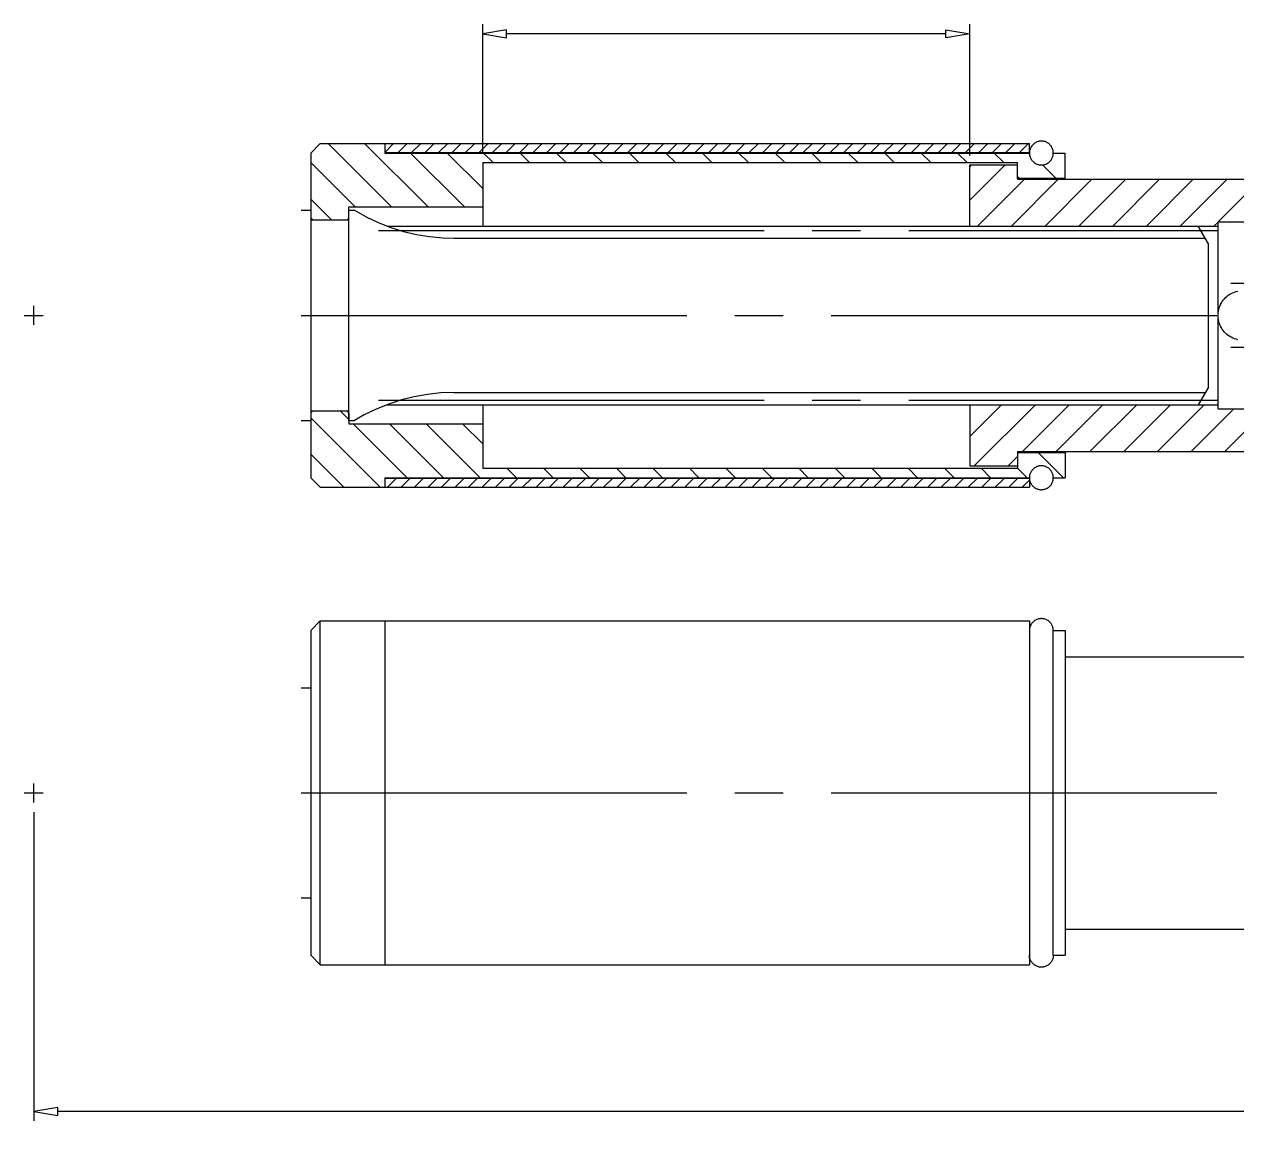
# Model space of a CAD drawing. Extents: x 0.1 to 49.5, y 18.9 to 51.2.
# Drawn here: x 0.13 to 31.58, y 18.86 to 48.08 of the extents above; entities that cross this region are included whole.
import ezdxf

# ---------------------------------------------------------------- set-up
doc = ezdxf.new("R2010")
doc.units = 0
doc.linetypes.add('1', pattern=[13.75, 10, -1.25, 1.25, -1.25])
doc.layers.get('0').update_dxf_attribs({"linetype": 'CONTINUOUS'})

msp = doc.modelspace()

# ---------------------------------------------------------------- linework, layer by layer
at = {"color": 3}
for points in [[(12.021, 44.742), (12.021, 48.082)], [(12.64, 47.731), (12.64, 47.938), (12.021, 47.834), (12.021, 47.834), (12.64, 47.731)], [(24.036, 47.834), (12.64, 47.834)], [(24.036, 47.731), (24.036, 47.938), (24.655, 47.834), (24.655, 47.834), (24.036, 47.731)], [(24.655, 44.68), (24.655, 48.082)], [(0.377, 27.648), (0.377, 19.633)], [(0.996, 19.777), (0.996, 19.984), (0.377, 19.88), (0.377, 19.88), (0.996, 19.777)], [(44.326, 19.88), (0.996, 19.88)]]:
    msp.add_lwpolyline(points, dxfattribs=at)
at = {"color": 2, "const_width": 0.000000248}
for points in [[(18.338, 47.258), (18.334, 47.162), (18.324, 47.08), (18.306, 47.011), (18.282, 46.953), (18.25, 46.905), (18.212, 46.866), (18.167, 46.838), (18.115, 46.821), (18.055, 46.815), (18.011, 46.818), (17.97, 46.828), (17.933, 46.843), (17.9, 46.865), (17.871, 46.892), (17.846, 46.924), (17.825, 46.962), (17.807, 47.005), (17.792, 47.053), (17.781, 47.11), (17.775, 47.178), (17.773, 47.258), (17.776, 47.353), (17.786, 47.435), (17.804, 47.504), (17.828, 47.562), (17.859, 47.61), (17.898, 47.649), (17.943, 47.678), (17.995, 47.695), (18.055, 47.7), (18.133, 47.69), (18.199, 47.661), (18.252, 47.611), (18.3, 47.523), (18.328, 47.406), (18.338, 47.258)], [(18.229, 47.258), (18.223, 47.385), (18.206, 47.479), (18.179, 47.542), (18.143, 47.582), (18.102, 47.605), (18.055, 47.613), (18.009, 47.605), (17.968, 47.581), (17.932, 47.542), (17.904, 47.479), (17.887, 47.384), (17.882, 47.258), (17.887, 47.131), (17.904, 47.036), (17.932, 46.974), (17.968, 46.934), (18.009, 46.911), (18.056, 46.903), (18.102, 46.91), (18.141, 46.931), (18.174, 46.965), (18.204, 47.033), (18.222, 47.131), (18.229, 47.258)], [(19.012, 47.459), (18.9, 47.449), (18.888, 47.499), (18.869, 47.54), (18.842, 47.572), (18.81, 47.595), (18.774, 47.608), (18.733, 47.613), (18.684, 47.606), (18.641, 47.587), (18.603, 47.555), (18.573, 47.512), (18.556, 47.461), (18.55, 47.401), (18.555, 47.345), (18.572, 47.297), (18.601, 47.257), (18.638, 47.228), (18.683, 47.211), (18.735, 47.205), (18.768, 47.207), (18.799, 47.215), (18.828, 47.228), (18.853, 47.245), (18.875, 47.266), (18.893, 47.289), (18.993, 47.276), (18.909, 46.83), (18.478, 46.83), (18.478, 46.932), (18.824, 46.932), (18.87, 47.165), (18.817, 47.135), (18.763, 47.117), (18.706, 47.111), (18.635, 47.12), (18.571, 47.146), (18.515, 47.189), (18.471, 47.247), (18.445, 47.314), (18.437, 47.392), (18.444, 47.467), (18.467, 47.534), (18.505, 47.595), (18.568, 47.654), (18.644, 47.689), (18.733, 47.7), (18.807, 47.693), (18.871, 47.671), (18.926, 47.634), (18.969, 47.585), (18.997, 47.527), (19.012, 47.459)], [(18.699, 40.243), (18.699, 40.346), (19.247, 40.346), (19.246, 40.32), (19.243, 40.295), (19.235, 40.271), (19.219, 40.232), (19.196, 40.194), (19.168, 40.156), (19.133, 40.116), (19.089, 40.072), (19.035, 40.024), (18.955, 39.952), (18.894, 39.89), (18.853, 39.839), (18.826, 39.795), (18.81, 39.752), (18.805, 39.711), (18.81, 39.671), (18.824, 39.635), (18.848, 39.604), (18.88, 39.58), (18.918, 39.565), (18.961, 39.56), (19.007, 39.565), (19.046, 39.581), (19.079, 39.606), (19.103, 39.641), (19.118, 39.684), (19.123, 39.735), (19.228, 39.723), (19.214, 39.648), (19.187, 39.586), (19.147, 39.536), (19.095, 39.5), (19.032, 39.479), (18.959, 39.472), (18.885, 39.479), (18.822, 39.503), (18.77, 39.541), (18.731, 39.591), (18.708, 39.649), (18.701, 39.713), (18.703, 39.748), (18.71, 39.782), (18.721, 39.816), (18.737, 39.85), (18.76, 39.886), (18.788, 39.922), (18.827, 39.964), (18.879, 40.015), (18.945, 40.075), (18.999, 40.124), (19.038, 40.16), (19.063, 40.185), (19.079, 40.204), (19.094, 40.224), (19.106, 40.243), (18.699, 40.243)], [(19.552, 40.346), (19.552, 40.137), (19.912, 40.137), (19.912, 40.039), (19.533, 39.475), (19.45, 39.475), (19.45, 40.039), (19.338, 40.039), (19.338, 40.137), (19.45, 40.137), (19.45, 40.346), (19.552, 40.346)], [(20.366, 39.874), (20.404, 39.855), (20.436, 39.832), (20.46, 39.804), (20.476, 39.772), (20.487, 39.736), (20.49, 39.696), (20.483, 39.636), (20.461, 39.583), (20.425, 39.536), (20.377, 39.5), (20.319, 39.479), (20.252, 39.472), (20.184, 39.479), (20.126, 39.501), (20.077, 39.538), (20.041, 39.585), (20.019, 39.639), (20.011, 39.699), (20.015, 39.738), (20.025, 39.773), (20.041, 39.804), (20.065, 39.832), (20.096, 39.855), (20.133, 39.874), (20.086, 39.895), (20.048, 39.923), (20.017, 39.958), (19.995, 39.999), (19.982, 40.045), (19.977, 40.097), (19.986, 40.167), (20.011, 40.23), (20.052, 40.284), (20.108, 40.327), (20.174, 40.352), (20.25, 40.36), (20.327, 40.352), (20.393, 40.327), (20.448, 40.284), (20.49, 40.229), (20.515, 40.166), (20.523, 40.094), (20.519, 40.04), (20.505, 39.993), (20.482, 39.952), (20.451, 39.918), (20.412, 39.892), (20.366, 39.874)], [(20.419, 40.094), (20.417, 40.125), (20.41, 40.154), (20.398, 40.183), (20.382, 40.209), (20.362, 40.231), (20.337, 40.249), (20.309, 40.262), (20.28, 40.27), (20.249, 40.273), (20.203, 40.267), (20.163, 40.251), (20.129, 40.223), (20.102, 40.187), (20.087, 40.146), (20.081, 40.098), (20.087, 40.05), (20.103, 40.007), (20.13, 39.97), (20.166, 39.942), (20.206, 39.926), (20.253, 39.92), (20.298, 39.925), (20.337, 39.942), (20.372, 39.97), (20.398, 40.006), (20.414, 40.047), (20.419, 40.094)], [(21.166, 40.116), (21.064, 40.102), (21.05, 40.156), (21.03, 40.2), (21.004, 40.232), (20.974, 40.255), (20.94, 40.268), (20.902, 40.273), (20.856, 40.267), (20.816, 40.249), (20.78, 40.22), (20.753, 40.183), (20.736, 40.14), (20.731, 40.091), (20.736, 40.045), (20.751, 40.004), (20.777, 39.969), (20.81, 39.943), (20.849, 39.927), (20.893, 39.922), (20.914, 39.923), (20.938, 39.927), (20.965, 39.934), (20.954, 39.84), (20.947, 39.84), (20.942, 39.841), (20.937, 39.841), (20.895, 39.837), (20.856, 39.825), (20.82, 39.805), (20.791, 39.777), (20.774, 39.741), (20.768, 39.695), (20.772, 39.659), (20.785, 39.626), (20.806, 39.598), (20.834, 39.577), (20.866, 39.564), (20.904, 39.56), (20.941, 39.564), (20.974, 39.577), (21.003, 39.599), (21.026, 39.629), (21.043, 39.668), (21.054, 39.716), (21.156, 39.697), (21.138, 39.631), (21.11, 39.575), (21.071, 39.531), (21.023, 39.498), (20.968, 39.478), (20.906, 39.472), (20.862, 39.475), (20.82, 39.485), (20.781, 39.502), (20.746, 39.525), (20.717, 39.553), (20.694, 39.586), (20.677, 39.622), (20.667, 39.659), (20.664, 39.698), (20.667, 39.734), (20.676, 39.769), (20.692, 39.801), (20.715, 39.829), (20.743, 39.854), (20.778, 39.874), (20.732, 39.89), (20.694, 39.915), (20.664, 39.948), (20.641, 39.989), (20.627, 40.035), (20.623, 40.089), (20.632, 40.161), (20.658, 40.225), (20.702, 40.282), (20.759, 40.326), (20.826, 40.352), (20.902, 40.361), (20.971, 40.353), (21.031, 40.331), (21.083, 40.293), (21.125, 40.243), (21.152, 40.184), (21.166, 40.116)], [(21.275, 40.243), (21.275, 40.346), (21.823, 40.346), (21.822, 40.32), (21.818, 40.295), (21.811, 40.271), (21.795, 40.232), (21.772, 40.194), (21.744, 40.156), (21.709, 40.116), (21.665, 40.072), (21.611, 40.024), (21.531, 39.952), (21.47, 39.89), (21.429, 39.839), (21.402, 39.795), (21.386, 39.752), (21.381, 39.711), (21.386, 39.671), (21.4, 39.635), (21.424, 39.604), (21.456, 39.58), (21.494, 39.565), (21.537, 39.56), (21.583, 39.565), (21.622, 39.581), (21.655, 39.606), (21.679, 39.641), (21.694, 39.684), (21.699, 39.735), (21.804, 39.723), (21.79, 39.648), (21.763, 39.586), (21.723, 39.536), (21.671, 39.5), (21.608, 39.479), (21.535, 39.472), (21.461, 39.479), (21.398, 39.503), (21.346, 39.541), (21.307, 39.591), (21.284, 39.649), (21.277, 39.713), (21.279, 39.748), (21.286, 39.782), (21.297, 39.816), (21.313, 39.85), (21.336, 39.886), (21.364, 39.922), (21.403, 39.964), (21.455, 40.015), (21.521, 40.075), (21.575, 40.124), (21.614, 40.16), (21.639, 40.185), (21.655, 40.204), (21.67, 40.224), (21.682, 40.243), (21.275, 40.243)], [(22.439, 40.144), (22.341, 40.135), (22.33, 40.179), (22.315, 40.214), (22.294, 40.24), (22.268, 40.258), (22.238, 40.269), (22.204, 40.273), (22.174, 40.27), (22.146, 40.263), (22.122, 40.25), (22.099, 40.233), (22.08, 40.213), (22.064, 40.19), (22.049, 40.162), (22.037, 40.128), (22.026, 40.088), (22.017, 40.045), (22.012, 40.001), (22.01, 39.957), (22.01, 39.952), (22.011, 39.945), (22.011, 39.936), (22.034, 39.968), (22.062, 39.995), (22.094, 40.019), (22.131, 40.036), (22.169, 40.047), (22.209, 40.051), (22.274, 40.042), (22.332, 40.016), (22.383, 39.972), (22.423, 39.914), (22.446, 39.845), (22.454, 39.766), (22.446, 39.683), (22.421, 39.612), (22.38, 39.552), (22.326, 39.508), (22.264, 39.481), (22.194, 39.472), (22.141, 39.477), (22.092, 39.492), (22.046, 39.517), (22.005, 39.552), (21.971, 39.596), (21.944, 39.648), (21.925, 39.713), (21.913, 39.794), (21.909, 39.893), (21.913, 39.996), (21.925, 40.085), (21.944, 40.158), (21.97, 40.219), (22.005, 40.269), (22.046, 40.309), (22.094, 40.337), (22.148, 40.355), (22.206, 40.36), (22.267, 40.354), (22.32, 40.335), (22.365, 40.304), (22.401, 40.261), (22.425, 40.208), (22.439, 40.144)], [(19.552, 39.647), (19.812, 40.039), (19.552, 40.039), (19.552, 39.647)], [(22.022, 39.76), (22.027, 39.703), (22.043, 39.654), (22.069, 39.614), (22.102, 39.584), (22.14, 39.566), (22.181, 39.56), (22.224, 39.567), (22.264, 39.586), (22.299, 39.618), (22.327, 39.661), (22.344, 39.711), (22.35, 39.769), (22.344, 39.821), (22.328, 39.866), (22.302, 39.904), (22.268, 39.933), (22.228, 39.95), (22.184, 39.956), (22.14, 39.95), (22.101, 39.933), (22.068, 39.904), (22.043, 39.865), (22.027, 39.817), (22.022, 39.76)], [(20.386, 39.693), (20.382, 39.731), (20.369, 39.765), (20.348, 39.793), (20.32, 39.815), (20.288, 39.828), (20.25, 39.833), (20.213, 39.828), (20.181, 39.815), (20.153, 39.794), (20.132, 39.766), (20.12, 39.734), (20.116, 39.698), (20.12, 39.661), (20.133, 39.628), (20.154, 39.6), (20.182, 39.577), (20.215, 39.564), (20.251, 39.56), (20.288, 39.564), (20.32, 39.577), (20.348, 39.599), (20.369, 39.627), (20.382, 39.658), (20.386, 39.693)], [(18.699, 27.856), (18.699, 27.959), (19.247, 27.959), (19.246, 27.933), (19.243, 27.908), (19.235, 27.884), (19.219, 27.845), (19.196, 27.807), (19.168, 27.769), (19.133, 27.729), (19.089, 27.685), (19.035, 27.637), (18.955, 27.565), (18.894, 27.503), (18.853, 27.452), (18.826, 27.408), (18.81, 27.365), (18.805, 27.324), (18.81, 27.284), (18.824, 27.248), (18.848, 27.217), (18.88, 27.192), (18.918, 27.178), (18.961, 27.173), (19.007, 27.178), (19.046, 27.194), (19.079, 27.219), (19.103, 27.254), (19.118, 27.297), (19.123, 27.348), (19.228, 27.336), (19.214, 27.261), (19.187, 27.198), (19.147, 27.149), (19.095, 27.113), (19.032, 27.092), (18.959, 27.085), (18.885, 27.092), (18.822, 27.115), (18.77, 27.154), (18.731, 27.204), (18.708, 27.261), (18.701, 27.326), (18.703, 27.361), (18.71, 27.395), (18.721, 27.429), (18.737, 27.463), (18.76, 27.499), (18.788, 27.535), (18.827, 27.577), (18.879, 27.628), (18.945, 27.688), (18.999, 27.736), (19.038, 27.773), (19.063, 27.798), (19.079, 27.817), (19.094, 27.836), (19.106, 27.856), (18.699, 27.856)], [(19.552, 27.959), (19.552, 27.75), (19.912, 27.75), (19.912, 27.652), (19.533, 27.088), (19.45, 27.088), (19.45, 27.652), (19.338, 27.652), (19.338, 27.75), (19.45, 27.75), (19.45, 27.959), (19.552, 27.959)], [(20.366, 27.487), (20.404, 27.468), (20.436, 27.445), (20.46, 27.417), (20.476, 27.385), (20.487, 27.349), (20.49, 27.309), (20.483, 27.249), (20.461, 27.196), (20.425, 27.149), (20.377, 27.113), (20.319, 27.092), (20.252, 27.085), (20.184, 27.092), (20.126, 27.114), (20.077, 27.151), (20.041, 27.198), (20.019, 27.252), (20.011, 27.312), (20.015, 27.351), (20.025, 27.386), (20.041, 27.417), (20.065, 27.445), (20.096, 27.468), (20.133, 27.487), (20.086, 27.508), (20.048, 27.536), (20.017, 27.571), (19.995, 27.612), (19.982, 27.658), (19.977, 27.71), (19.986, 27.78), (20.011, 27.843), (20.052, 27.897), (20.108, 27.94), (20.174, 27.965), (20.25, 27.973), (20.327, 27.965), (20.393, 27.939), (20.448, 27.897), (20.49, 27.842), (20.515, 27.779), (20.523, 27.707), (20.519, 27.653), (20.505, 27.606), (20.482, 27.565), (20.451, 27.53), (20.412, 27.504), (20.366, 27.487)], [(20.419, 27.707), (20.417, 27.738), (20.41, 27.767), (20.398, 27.796), (20.382, 27.822), (20.362, 27.844), (20.337, 27.862), (20.309, 27.875), (20.28, 27.883), (20.249, 27.886), (20.203, 27.88), (20.163, 27.864), (20.129, 27.836), (20.102, 27.8), (20.087, 27.759), (20.081, 27.711), (20.087, 27.662), (20.103, 27.62), (20.13, 27.583), (20.166, 27.555), (20.206, 27.538), (20.253, 27.533), (20.298, 27.538), (20.337, 27.555), (20.372, 27.583), (20.398, 27.619), (20.414, 27.66), (20.419, 27.707)], [(21.166, 27.729), (21.064, 27.715), (21.05, 27.769), (21.03, 27.813), (21.004, 27.845), (20.974, 27.868), (20.94, 27.881), (20.902, 27.886), (20.856, 27.88), (20.816, 27.862), (20.78, 27.833), (20.753, 27.796), (20.736, 27.753), (20.731, 27.704), (20.736, 27.658), (20.751, 27.617), (20.777, 27.582), (20.81, 27.556), (20.849, 27.54), (20.893, 27.535), (20.914, 27.536), (20.938, 27.54), (20.965, 27.547), (20.954, 27.453), (20.947, 27.453), (20.942, 27.454), (20.937, 27.454), (20.895, 27.45), (20.856, 27.438), (20.82, 27.418), (20.791, 27.39), (20.774, 27.354), (20.768, 27.308), (20.772, 27.272), (20.785, 27.239), (20.806, 27.211), (20.834, 27.19), (20.866, 27.177), (20.904, 27.172), (20.941, 27.177), (20.974, 27.19), (21.003, 27.212), (21.026, 27.242), (21.043, 27.281), (21.054, 27.329), (21.156, 27.31), (21.138, 27.244), (21.11, 27.188), (21.071, 27.144), (21.023, 27.111), (20.968, 27.091), (20.906, 27.085), (20.862, 27.088), (20.82, 27.098), (20.781, 27.115), (20.746, 27.138), (20.717, 27.166), (20.694, 27.199), (20.677, 27.235), (20.667, 27.272), (20.664, 27.311), (20.667, 27.347), (20.676, 27.382), (20.692, 27.414), (20.715, 27.442), (20.743, 27.467), (20.778, 27.487), (20.732, 27.503), (20.694, 27.528), (20.664, 27.561), (20.641, 27.602), (20.627, 27.648), (20.623, 27.701), (20.632, 27.774), (20.658, 27.838), (20.702, 27.895), (20.759, 27.939), (20.826, 27.965), (20.902, 27.974), (20.971, 27.966), (21.031, 27.944), (21.083, 27.906), (21.125, 27.856), (21.152, 27.797), (21.166, 27.729)], [(21.275, 27.856), (21.275, 27.959), (21.823, 27.959), (21.822, 27.933), (21.818, 27.908), (21.811, 27.884), (21.795, 27.845), (21.772, 27.807), (21.744, 27.769), (21.709, 27.729), (21.665, 27.685), (21.611, 27.637), (21.531, 27.565), (21.47, 27.503), (21.429, 27.452), (21.402, 27.408), (21.386, 27.365), (21.381, 27.324), (21.386, 27.284), (21.4, 27.248), (21.424, 27.217), (21.456, 27.192), (21.494, 27.178), (21.537, 27.173), (21.583, 27.178), (21.622, 27.194), (21.655, 27.219), (21.679, 27.254), (21.694, 27.297), (21.699, 27.348), (21.804, 27.336), (21.79, 27.261), (21.763, 27.198), (21.723, 27.149), (21.671, 27.113), (21.608, 27.092), (21.535, 27.085), (21.461, 27.092), (21.398, 27.115), (21.346, 27.154), (21.307, 27.204), (21.284, 27.261), (21.277, 27.326), (21.279, 27.361), (21.286, 27.395), (21.297, 27.429), (21.313, 27.463), (21.336, 27.499), (21.364, 27.535), (21.403, 27.577), (21.455, 27.628), (21.521, 27.688), (21.575, 27.736), (21.614, 27.773), (21.639, 27.798), (21.655, 27.817), (21.67, 27.836), (21.682, 27.856), (21.275, 27.856)], [(22.439, 27.757), (22.341, 27.748), (22.33, 27.792), (22.315, 27.827), (22.294, 27.853), (22.268, 27.871), (22.238, 27.882), (22.204, 27.886), (22.174, 27.883), (22.146, 27.875), (22.122, 27.863), (22.099, 27.846), (22.08, 27.826), (22.064, 27.803), (22.049, 27.775), (22.037, 27.741), (22.026, 27.701), (22.017, 27.658), (22.012, 27.614), (22.01, 27.57), (22.01, 27.565), (22.011, 27.558), (22.011, 27.549), (22.034, 27.581), (22.062, 27.608), (22.094, 27.632), (22.131, 27.649), (22.169, 27.66), (22.209, 27.663), (22.274, 27.655), (22.332, 27.629), (22.383, 27.585), (22.423, 27.527), (22.446, 27.458), (22.454, 27.379), (22.446, 27.296), (22.421, 27.225), (22.38, 27.165), (22.326, 27.121), (22.264, 27.094), (22.194, 27.085), (22.141, 27.09), (22.092, 27.105), (22.046, 27.13), (22.005, 27.165), (21.971, 27.209), (21.944, 27.261), (21.925, 27.325), (21.913, 27.407), (21.909, 27.506), (21.913, 27.609), (21.925, 27.698), (21.944, 27.771), (21.97, 27.832), (22.005, 27.882), (22.046, 27.922), (22.094, 27.95), (22.148, 27.968), (22.206, 27.973), (22.267, 27.967), (22.32, 27.948), (22.365, 27.917), (22.401, 27.874), (22.425, 27.821), (22.439, 27.757)], [(19.552, 27.26), (19.812, 27.652), (19.552, 27.652), (19.552, 27.26)], [(20.386, 27.305), (20.382, 27.344), (20.369, 27.378), (20.348, 27.406), (20.32, 27.428), (20.288, 27.441), (20.25, 27.446), (20.213, 27.441), (20.181, 27.428), (20.153, 27.407), (20.132, 27.379), (20.12, 27.347), (20.116, 27.311), (20.12, 27.274), (20.133, 27.241), (20.154, 27.213), (20.182, 27.19), (20.215, 27.177), (20.251, 27.172), (20.288, 27.177), (20.32, 27.19), (20.348, 27.212), (20.369, 27.24), (20.382, 27.271), (20.386, 27.305)], [(22.022, 27.373), (22.027, 27.316), (22.043, 27.267), (22.069, 27.227), (22.102, 27.197), (22.14, 27.179), (22.181, 27.173), (22.224, 27.18), (22.264, 27.199), (22.299, 27.231), (22.327, 27.274), (22.344, 27.324), (22.35, 27.382), (22.344, 27.434), (22.328, 27.479), (22.302, 27.517), (22.268, 27.546), (22.228, 27.563), (22.184, 27.569), (22.14, 27.563), (22.101, 27.546), (22.068, 27.517), (22.043, 27.478), (22.027, 27.43), (22.022, 27.373)], [(22.406, 19.304), (22.402, 19.208), (22.392, 19.126), (22.374, 19.057), (22.35, 18.999), (22.318, 18.951), (22.28, 18.912), (22.235, 18.884), (22.183, 18.867), (22.123, 18.861), (22.078, 18.864), (22.038, 18.874), (22.001, 18.889), (21.968, 18.911), (21.939, 18.938), (21.914, 18.97), (21.892, 19.008), (21.875, 19.051), (21.86, 19.099), (21.849, 19.156), (21.843, 19.224), (21.84, 19.304), (21.844, 19.399), (21.854, 19.481), (21.872, 19.55), (21.896, 19.608), (21.927, 19.656), (21.965, 19.695), (22.011, 19.724), (22.063, 19.741), (22.123, 19.746), (22.201, 19.736), (22.266, 19.707), (22.32, 19.657), (22.368, 19.569), (22.396, 19.452), (22.406, 19.304)], [(22.296, 19.304), (22.291, 19.431), (22.274, 19.525), (22.246, 19.588), (22.211, 19.628), (22.169, 19.651), (22.123, 19.659), (22.077, 19.651), (22.036, 19.627), (22, 19.588), (21.972, 19.525), (21.955, 19.43), (21.95, 19.304), (21.955, 19.177), (21.972, 19.082), (22, 19.02), (22.036, 18.98), (22.077, 18.957), (22.124, 18.949), (22.17, 18.956), (22.209, 18.977), (22.241, 19.011), (22.272, 19.079), (22.29, 19.177), (22.296, 19.304)], [(22.916, 19.261), (22.956, 19.243), (22.989, 19.22), (23.014, 19.192), (23.032, 19.16), (23.042, 19.124), (23.046, 19.085), (23.038, 19.025), (23.016, 18.972), (22.978, 18.926), (22.927, 18.89), (22.867, 18.868), (22.797, 18.861), (22.726, 18.868), (22.665, 18.89), (22.614, 18.927), (22.576, 18.974), (22.553, 19.028), (22.545, 19.088), (22.548, 19.126), (22.559, 19.161), (22.576, 19.193), (22.601, 19.22), (22.633, 19.243), (22.673, 19.261), (22.624, 19.282), (22.583, 19.31), (22.551, 19.345), (22.528, 19.387), (22.514, 19.433), (22.509, 19.484), (22.518, 19.554), (22.544, 19.616), (22.588, 19.671), (22.646, 19.713), (22.715, 19.738), (22.795, 19.746), (22.875, 19.738), (22.944, 19.713), (23.002, 19.67), (23.046, 19.616), (23.072, 19.552), (23.081, 19.481), (23.076, 19.428), (23.062, 19.38), (23.038, 19.339), (23.005, 19.305), (22.964, 19.279), (22.916, 19.261)], [(22.971, 19.482), (22.969, 19.512), (22.962, 19.541), (22.95, 19.57), (22.933, 19.596), (22.912, 19.618), (22.886, 19.636), (22.856, 19.649), (22.826, 19.656), (22.794, 19.659), (22.746, 19.653), (22.704, 19.637), (22.668, 19.61), (22.64, 19.574), (22.624, 19.533), (22.618, 19.485), (22.624, 19.437), (22.641, 19.394), (22.669, 19.358), (22.706, 19.33), (22.749, 19.313), (22.797, 19.308), (22.845, 19.313), (22.886, 19.33), (22.922, 19.357), (22.949, 19.393), (22.966, 19.435), (22.971, 19.482)], [(23.352, 19.732), (23.459, 19.732), (23.459, 19.053), (23.487, 19.078), (23.521, 19.102), (23.559, 19.127), (23.6, 19.149), (23.637, 19.167), (23.672, 19.182), (23.672, 19.079), (23.615, 19.049), (23.562, 19.015), (23.515, 18.977), (23.475, 18.938), (23.444, 18.899), (23.421, 18.861), (23.352, 18.861), (23.352, 19.732)], [(22.937, 19.081), (22.933, 19.12), (22.919, 19.153), (22.897, 19.182), (22.868, 19.203), (22.834, 19.216), (22.794, 19.221), (22.756, 19.216), (22.722, 19.203), (22.694, 19.182), (22.672, 19.154), (22.659, 19.123), (22.654, 19.087), (22.659, 19.05), (22.672, 19.017), (22.695, 18.989), (22.724, 18.966), (22.758, 18.953), (22.796, 18.949), (22.834, 18.953), (22.868, 18.966), (22.897, 18.988), (22.919, 19.015), (22.932, 19.047), (22.937, 19.081)]]:
    msp.add_lwpolyline(points, dxfattribs=at)
at = {"color": 7}
for points in [[(7.561, 44.742), (7.809, 44.99)], [(7.809, 44.99), (26.204, 44.99)], [(9.481, 44.99), (9.481, 44.742)], [(26.204, 44.742), (26.204, 44.72), (26.207, 44.699), (26.21, 44.678), (26.216, 44.657), (26.222, 44.636), (26.231, 44.616), (26.24, 44.597), (26.251, 44.578), (26.263, 44.56), (26.276, 44.543), (26.291, 44.527), (26.306, 44.512), (26.323, 44.498), (26.34, 44.485), (26.359, 44.474), (26.378, 44.464), (26.397, 44.455), (26.418, 44.448), (26.438, 44.442), (26.46, 44.437), (26.481, 44.434), (26.503, 44.433), (26.524, 44.433), (26.546, 44.434), (26.567, 44.437), (26.588, 44.442), (26.609, 44.448), (26.629, 44.455), (26.649, 44.464), (26.668, 44.474), (26.687, 44.485), (26.704, 44.498), (26.721, 44.512), (26.736, 44.527), (26.751, 44.543), (26.764, 44.56), (26.776, 44.578), (26.787, 44.597), (26.796, 44.616), (26.804, 44.636), (26.811, 44.657), (26.816, 44.678), (26.82, 44.699), (26.822, 44.72), (26.823, 44.742), (26.822, 44.764), (26.82, 44.785), (26.816, 44.806), (26.811, 44.827), (26.804, 44.848), (26.796, 44.868), (26.787, 44.887), (26.776, 44.906), (26.764, 44.924), (26.751, 44.941), (26.736, 44.957), (26.721, 44.972), (26.704, 44.986), (26.687, 44.999), (26.668, 45.01), (26.649, 45.02), (26.629, 45.029), (26.609, 45.037), (26.588, 45.043), (26.567, 45.047), (26.546, 45.05), (26.524, 45.052), (26.503, 45.052), (26.481, 45.05), (26.46, 45.047), (26.438, 45.043), (26.418, 45.037), (26.397, 45.029), (26.378, 45.02), (26.359, 45.01), (26.34, 44.999), (26.323, 44.986), (26.306, 44.972), (26.291, 44.957), (26.276, 44.941), (26.263, 44.924), (26.251, 44.906), (26.24, 44.887), (26.231, 44.868), (26.222, 44.848), (26.216, 44.827), (26.21, 44.806), (26.207, 44.785), (26.204, 44.742)], [(26.204, 44.742), (26.204, 44.99)], [(7.561, 44.742), (7.561, 36.319)], [(9.481, 44.754), (26.204, 44.754)], [(9.481, 44.742), (26.204, 44.742)], [(26.823, 44.742), (27.133, 44.742)], [(27.133, 44.061), (27.133, 44.742)], [(12.021, 44.494), (25.894, 44.494)], [(12.021, 44.494), (12.021, 42.847)], [(24.655, 42.847), (24.655, 44.432)], [(24.655, 44.432), (25.894, 44.432)], [(25.894, 44.061), (25.894, 44.494)], [(25.894, 44.061), (25.894, 44.432)], [(25.894, 44.086), (27.133, 44.086)], [(25.894, 44.061), (44.202, 44.061)], [(7.313, 43.256), (7.561, 43.256)], [(8.552, 43.342), (12.021, 43.342)], [(8.552, 43.057), (8.552, 43.342)], [(8.552, 37.805), (8.552, 43.256)], [(8.552, 43.256), (8.699, 43.256)], [(8.699, 43.256), (9.001, 43.086), (9.313, 42.938), (9.636, 42.812), (9.966, 42.709), (10.302, 42.629), (10.643, 42.573), (10.988, 42.541), (11.277, 42.532)], [(7.611, 43.008), (7.561, 43.057)], [(7.561, 43.008), (8.552, 43.008)], [(8.552, 43.057), (8.503, 43.008)], [(9.54, 42.847), (30.584, 42.847)], [(30.849, 42.389), (30.584, 42.847)], [(30.584, 42.847), (31.097, 42.847)], [(31.097, 42.958), (43.484, 42.958)], [(31.097, 38.103), (31.097, 42.958)], [(11.277, 42.532), (30.766, 42.532)], [(30.849, 38.672), (30.849, 42.389)], [(31.607, 39.9), (31.563, 39.911), (31.52, 39.925), (31.479, 39.942), (31.438, 39.962), (31.399, 39.984), (31.362, 40.009), (31.327, 40.037), (31.293, 40.067), (31.262, 40.099), (31.233, 40.134), (31.207, 40.17), (31.183, 40.208), (31.162, 40.248), (31.144, 40.289), (31.128, 40.331), (31.116, 40.375), (31.106, 40.419), (31.1, 40.463), (31.097, 40.508), (31.097, 40.553), (31.1, 40.598), (31.106, 40.642), (31.116, 40.686), (31.128, 40.73), (31.144, 40.772), (31.162, 40.813), (31.183, 40.853), (31.207, 40.891), (31.233, 40.927), (31.262, 40.961), (31.293, 40.994), (31.327, 41.024), (31.362, 41.052), (31.399, 41.077), (31.438, 41.099), (31.479, 41.119), (31.52, 41.136), (31.563, 41.15), (31.607, 41.161)], [(11.277, 38.529), (10.932, 38.517), (10.588, 38.481), (10.247, 38.42), (9.912, 38.337), (9.583, 38.23), (9.262, 38.1), (8.951, 37.949), (8.699, 37.805)], [(11.277, 38.529), (30.766, 38.529)], [(30.849, 38.672), (30.584, 38.214)], [(9.54, 38.214), (30.584, 38.214)], [(12.021, 38.214), (12.021, 36.567)], [(24.655, 38.214), (24.655, 36.629)], [(30.584, 38.214), (31.097, 38.214)], [(31.097, 38.103), (43.484, 38.103)], [(7.313, 37.805), (7.561, 37.805)], [(7.561, 38.053), (8.552, 38.053)], [(7.611, 38.053), (7.561, 38.004)], [(8.552, 38.004), (8.503, 38.053)], [(8.552, 38.004), (8.552, 37.719)], [(8.552, 37.805), (8.699, 37.805)], [(8.552, 37.719), (12.021, 37.719)], [(25.894, 37), (25.894, 36.567)], [(25.894, 37), (44.202, 37)], [(25.894, 37), (25.894, 36.629)], [(25.894, 36.975), (27.133, 36.975)], [(27.133, 37), (27.133, 36.319)], [(12.021, 36.567), (25.894, 36.567)], [(24.655, 36.629), (25.894, 36.629)], [(26.204, 36.319), (26.204, 36.297), (26.207, 36.276), (26.21, 36.254), (26.216, 36.234), (26.222, 36.213), (26.231, 36.193), (26.24, 36.173), (26.251, 36.155), (26.263, 36.137), (26.276, 36.12), (26.291, 36.104), (26.306, 36.089), (26.323, 36.075), (26.34, 36.062), (26.359, 36.051), (26.378, 36.041), (26.397, 36.032), (26.418, 36.024), (26.438, 36.018), (26.46, 36.014), (26.481, 36.011), (26.503, 36.009), (26.524, 36.009), (26.546, 36.011), (26.567, 36.014), (26.588, 36.018), (26.609, 36.024), (26.629, 36.032), (26.649, 36.041), (26.668, 36.051), (26.687, 36.062), (26.704, 36.075), (26.721, 36.089), (26.736, 36.104), (26.751, 36.12), (26.764, 36.137), (26.776, 36.155), (26.787, 36.173), (26.796, 36.193), (26.804, 36.213), (26.811, 36.234), (26.816, 36.254), (26.82, 36.276), (26.822, 36.297), (26.823, 36.319), (26.822, 36.34), (26.82, 36.362), (26.816, 36.383), (26.811, 36.404), (26.804, 36.425), (26.796, 36.445), (26.787, 36.464), (26.776, 36.483), (26.764, 36.501), (26.751, 36.518), (26.736, 36.534), (26.721, 36.549), (26.704, 36.563), (26.687, 36.576), (26.668, 36.587), (26.649, 36.597), (26.629, 36.606), (26.609, 36.613), (26.588, 36.619), (26.567, 36.624), (26.546, 36.627), (26.524, 36.628), (26.503, 36.628), (26.481, 36.627), (26.46, 36.624), (26.438, 36.619), (26.418, 36.613), (26.397, 36.606), (26.378, 36.597), (26.359, 36.587), (26.34, 36.576), (26.323, 36.563), (26.306, 36.549), (26.291, 36.534), (26.276, 36.518), (26.263, 36.501), (26.251, 36.483), (26.24, 36.464), (26.231, 36.445), (26.222, 36.425), (26.216, 36.404), (26.21, 36.383), (26.207, 36.362), (26.204, 36.319)], [(7.809, 36.071), (7.561, 36.319)], [(9.481, 36.319), (26.204, 36.319)], [(9.481, 36.319), (9.481, 36.071)], [(9.481, 36.306), (26.204, 36.306)], [(26.204, 36.319), (26.204, 36.071)], [(26.823, 36.319), (27.133, 36.319)], [(7.809, 36.071), (26.204, 36.071)], [(7.561, 32.355), (7.809, 32.603)], [(7.809, 32.603), (26.204, 32.603)], [(7.809, 23.684), (7.809, 32.603)], [(9.481, 32.603), (9.481, 23.684)], [(26.823, 32.355), (26.822, 32.377), (26.82, 32.398), (26.816, 32.419), (26.811, 32.44), (26.804, 32.461), (26.796, 32.481), (26.787, 32.5), (26.776, 32.519), (26.764, 32.537), (26.751, 32.554), (26.736, 32.57), (26.721, 32.585), (26.704, 32.599), (26.687, 32.612), (26.668, 32.623), (26.649, 32.633), (26.629, 32.642), (26.609, 32.65), (26.588, 32.655), (26.567, 32.66), (26.546, 32.663), (26.524, 32.665), (26.503, 32.665), (26.481, 32.663), (26.46, 32.66), (26.438, 32.655), (26.418, 32.65), (26.397, 32.642), (26.378, 32.633), (26.359, 32.623), (26.34, 32.612), (26.323, 32.599), (26.306, 32.585), (26.291, 32.57), (26.276, 32.554), (26.263, 32.537), (26.251, 32.519), (26.24, 32.5), (26.231, 32.481), (26.222, 32.461), (26.216, 32.44), (26.21, 32.419), (26.207, 32.398), (26.204, 32.355)], [(26.204, 32.603), (26.204, 23.684)], [(7.561, 32.355), (7.561, 23.932)], [(26.823, 23.932), (26.823, 32.355)], [(26.823, 32.355), (27.133, 32.355)], [(27.133, 32.355), (27.133, 23.932)], [(27.133, 31.674), (44.202, 31.674)], [(7.313, 30.869), (7.561, 30.869)], [(7.313, 25.418), (7.561, 25.418)], [(27.133, 24.613), (44.202, 24.613)], [(7.809, 23.684), (7.561, 23.932)], [(26.823, 23.932), (26.822, 23.91), (26.82, 23.889), (26.816, 23.867), (26.811, 23.846), (26.804, 23.826), (26.796, 23.806), (26.787, 23.786), (26.776, 23.768), (26.764, 23.75), (26.751, 23.733), (26.736, 23.717), (26.721, 23.702), (26.704, 23.688), (26.687, 23.675), (26.668, 23.664), (26.649, 23.654), (26.629, 23.645), (26.609, 23.637), (26.588, 23.631), (26.567, 23.627), (26.546, 23.624), (26.524, 23.622), (26.503, 23.622), (26.481, 23.624), (26.46, 23.627), (26.438, 23.631), (26.418, 23.637), (26.397, 23.645), (26.378, 23.654), (26.359, 23.664), (26.34, 23.675), (26.323, 23.688), (26.306, 23.702), (26.291, 23.717), (26.276, 23.733), (26.263, 23.75), (26.251, 23.768), (26.24, 23.786), (26.231, 23.806), (26.222, 23.826), (26.216, 23.846), (26.21, 23.867), (26.207, 23.889), (26.204, 23.932)], [(26.823, 23.932), (27.133, 23.932)], [(7.809, 23.684), (26.204, 23.684)]]:
    msp.add_lwpolyline(points, dxfattribs=at)
at = {"color": 1}
for points in [[(8.013, 44.99), (9.66, 43.342)], [(8.959, 44.99), (10.606, 43.342)], [(9.712, 44.99), (9.481, 44.759)], [(10.063, 44.99), (9.827, 44.754)], [(10.413, 44.99), (10.178, 44.754)], [(10.763, 44.99), (10.528, 44.754)], [(11.114, 44.99), (10.878, 44.754)], [(11.464, 44.99), (11.229, 44.754)], [(11.815, 44.99), (11.579, 44.754)], [(12.165, 44.99), (11.93, 44.754)], [(12.515, 44.99), (12.28, 44.754)], [(12.866, 44.99), (12.63, 44.754)], [(13.216, 44.99), (12.981, 44.754)], [(13.566, 44.99), (13.331, 44.754)], [(13.917, 44.99), (13.681, 44.754)], [(14.267, 44.99), (14.032, 44.754)], [(14.617, 44.99), (14.382, 44.754)], [(14.968, 44.99), (14.732, 44.754)], [(15.318, 44.99), (15.083, 44.754)], [(15.668, 44.99), (15.433, 44.754)], [(16.019, 44.99), (15.783, 44.754)], [(16.369, 44.99), (16.134, 44.754)], [(16.72, 44.99), (16.484, 44.754)], [(17.07, 44.99), (16.835, 44.754)], [(17.42, 44.99), (17.185, 44.754)], [(17.771, 44.99), (17.535, 44.754)], [(18.121, 44.99), (17.886, 44.754)], [(18.471, 44.99), (18.236, 44.754)], [(18.822, 44.99), (18.586, 44.754)], [(19.172, 44.99), (18.937, 44.754)], [(19.522, 44.99), (19.287, 44.754)], [(19.873, 44.99), (19.637, 44.754)], [(20.223, 44.99), (19.988, 44.754)], [(20.573, 44.99), (20.338, 44.754)], [(20.924, 44.99), (20.689, 44.754)], [(21.274, 44.99), (21.039, 44.754)], [(21.625, 44.99), (21.389, 44.754)], [(21.975, 44.99), (21.74, 44.754)], [(22.325, 44.99), (22.09, 44.754)], [(22.676, 44.99), (22.44, 44.754)], [(23.026, 44.99), (22.791, 44.754)], [(23.376, 44.99), (23.141, 44.754)], [(23.727, 44.99), (23.491, 44.754)], [(24.077, 44.99), (23.842, 44.754)], [(24.427, 44.99), (24.192, 44.754)], [(24.778, 44.99), (24.542, 44.754)], [(25.128, 44.99), (24.893, 44.754)], [(25.479, 44.99), (25.243, 44.754)], [(25.829, 44.99), (25.594, 44.754)], [(26.179, 44.99), (25.944, 44.754)], [(10.152, 44.742), (11.552, 43.342)], [(11.098, 44.742), (12.021, 43.82)], [(12.044, 44.742), (12.292, 44.494)], [(12.99, 44.742), (13.238, 44.494)], [(13.936, 44.742), (14.184, 44.494)], [(14.882, 44.742), (15.13, 44.494)], [(15.828, 44.742), (16.076, 44.494)], [(16.774, 44.742), (17.022, 44.494)], [(17.72, 44.742), (17.968, 44.494)], [(18.666, 44.742), (18.914, 44.494)], [(19.612, 44.742), (19.86, 44.494)], [(20.558, 44.742), (20.806, 44.494)], [(21.504, 44.742), (21.752, 44.494)], [(22.45, 44.742), (22.698, 44.494)], [(23.396, 44.742), (23.644, 44.494)], [(24.342, 44.742), (24.59, 44.494)], [(25.288, 44.742), (25.536, 44.494)], [(7.561, 44.495), (8.714, 43.342)], [(25.571, 44.432), (24.655, 43.517)], [(24.695, 44.432), (24.655, 44.393)], [(26.542, 44.434), (26.89, 44.086)], [(26.075, 44.061), (24.861, 42.847)], [(26.951, 44.061), (25.737, 42.847)], [(25.894, 44.136), (25.944, 44.086)], [(27.827, 44.061), (26.613, 42.847)], [(28.702, 44.061), (27.489, 42.847)], [(29.578, 44.061), (28.364, 42.847)], [(30.454, 44.061), (29.24, 42.847)], [(31.33, 44.061), (30.116, 42.847)], [(32.206, 44.061), (31.104, 42.958)], [(7.561, 43.549), (8.103, 43.008)], [(31.097, 42.951), (30.992, 42.847)], [(25.483, 38.214), (24.655, 37.386)], [(26.359, 38.214), (24.774, 36.629)], [(27.235, 38.214), (26.021, 37)], [(28.111, 38.214), (26.897, 37)], [(28.987, 38.214), (27.773, 37)], [(29.863, 38.214), (28.649, 37)], [(30.739, 38.214), (29.525, 37)], [(31.503, 38.103), (30.401, 37)], [(32.379, 38.103), (31.277, 37)], [(7.561, 37.873), (9.364, 36.071)], [(8.328, 38.053), (8.552, 37.828)], [(8.662, 37.719), (10.062, 36.319)], [(9.608, 37.719), (11.008, 36.319)], [(10.554, 37.719), (11.954, 36.319)], [(11.5, 37.719), (12.021, 37.198)], [(7.561, 36.927), (8.418, 36.071)], [(25.894, 36.873), (25.65, 36.629)], [(26.433, 36.975), (27.089, 36.319)], [(12.652, 36.567), (12.9, 36.319)], [(13.598, 36.567), (13.846, 36.319)], [(14.544, 36.567), (14.792, 36.319)], [(15.49, 36.567), (15.738, 36.319)], [(16.436, 36.567), (16.684, 36.319)], [(17.382, 36.567), (17.63, 36.319)], [(18.328, 36.567), (18.576, 36.319)], [(19.274, 36.567), (19.521, 36.319)], [(20.22, 36.567), (20.467, 36.319)], [(21.166, 36.567), (21.413, 36.319)], [(22.112, 36.567), (22.359, 36.319)], [(23.058, 36.567), (23.305, 36.319)], [(24.004, 36.567), (24.251, 36.319)], [(24.95, 36.567), (25.197, 36.319)], [(25.894, 36.568), (26.143, 36.319)], [(9.788, 36.306), (9.553, 36.071)], [(10.138, 36.306), (9.903, 36.071)], [(10.489, 36.306), (10.253, 36.071)], [(10.839, 36.306), (10.604, 36.071)], [(11.189, 36.306), (10.954, 36.071)], [(11.54, 36.306), (11.304, 36.071)], [(11.89, 36.306), (11.655, 36.071)], [(12.241, 36.306), (12.005, 36.071)], [(12.591, 36.306), (12.356, 36.071)], [(12.941, 36.306), (12.706, 36.071)], [(13.292, 36.306), (13.056, 36.071)], [(13.642, 36.306), (13.407, 36.071)], [(13.992, 36.306), (13.757, 36.071)], [(14.343, 36.306), (14.107, 36.071)], [(14.693, 36.306), (14.458, 36.071)], [(15.043, 36.306), (14.808, 36.071)], [(15.394, 36.306), (15.158, 36.071)], [(15.744, 36.306), (15.509, 36.071)], [(16.094, 36.306), (15.859, 36.071)], [(16.445, 36.306), (16.209, 36.071)], [(16.795, 36.306), (16.56, 36.071)], [(17.146, 36.306), (16.91, 36.071)], [(17.496, 36.306), (17.261, 36.071)], [(17.846, 36.306), (17.611, 36.071)], [(18.197, 36.306), (17.961, 36.071)], [(18.547, 36.306), (18.312, 36.071)], [(18.897, 36.306), (18.662, 36.071)], [(19.248, 36.306), (19.012, 36.071)], [(19.598, 36.306), (19.363, 36.071)], [(19.948, 36.306), (19.713, 36.071)], [(20.299, 36.306), (20.063, 36.071)], [(20.649, 36.306), (20.414, 36.071)], [(20.999, 36.306), (20.764, 36.071)], [(21.35, 36.306), (21.115, 36.071)], [(21.7, 36.306), (21.465, 36.071)], [(22.051, 36.306), (21.815, 36.071)], [(22.401, 36.306), (22.166, 36.071)], [(22.751, 36.306), (22.516, 36.071)], [(23.102, 36.306), (22.866, 36.071)], [(23.452, 36.306), (23.217, 36.071)], [(23.802, 36.306), (23.567, 36.071)], [(24.153, 36.306), (23.917, 36.071)], [(24.503, 36.306), (24.268, 36.071)], [(24.853, 36.306), (24.618, 36.071)], [(25.204, 36.306), (24.968, 36.071)], [(25.554, 36.306), (25.319, 36.071)], [(25.905, 36.306), (25.669, 36.071)], [(26.204, 36.255), (26.02, 36.071)]]:
    msp.add_lwpolyline(points, dxfattribs=at)
at = {"color": 4, "linetype": '1'}
for points in [[(9.322, 42.733), (31.1, 42.733)], [(43.925, 41.36), (31.097, 41.36)], [(0.377, 40.283), (0.377, 40.778)], [(0.129, 40.53), (0.624, 40.53)], [(7.313, 40.53), (31.342, 40.53)], [(43.925, 39.701), (31.097, 39.701)], [(9.322, 38.328), (31.1, 38.328)], [(0.377, 27.896), (0.377, 28.391)], [(0.129, 28.143), (0.624, 28.143)], [(7.313, 28.143), (31.342, 28.143)]]:
    msp.add_lwpolyline(points, dxfattribs=at)

doc.saveas('drawing.dxf')
